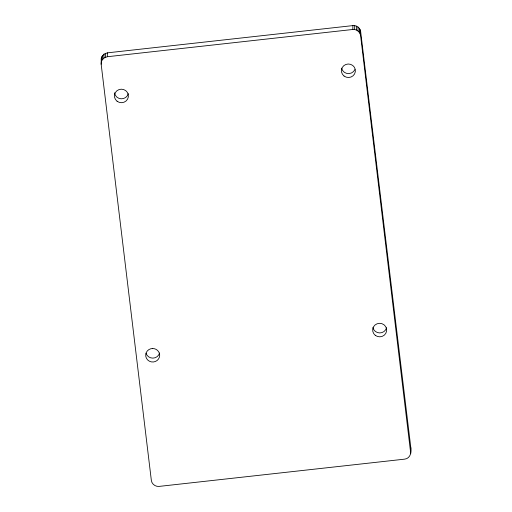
<?xml version="1.0" encoding="UTF-8"?>
<svg xmlns="http://www.w3.org/2000/svg" width="512" height="512" viewBox="0 0 512 512"><rect width="100%" height="100%" fill="white"/><g stroke="black" fill="none" stroke-linecap="round" stroke-linejoin="round"><path stroke-width="0.77" d="M410.835 447.789C411.763 452.422 410.131 458.662 404.621 459.149L159.11 486.4C155.475 486.829 151.795 484.147 151.354 480.467L101.165 64.211L101.766 56.87L104.013 54.138L107.379 52.851L352.89 25.6C356.525 25.171 360.205 27.853 360.646 31.533L410.835 447.789L410.31 451.245M101.766 56.87L101.267 58.566L101.619 63.501M410.733 453.434L360.57 35.418C360.128 31.731 356.448 29.05 352.813 29.478L107.302 56.73L103.936 58.016L101.69 60.755M101.165 64.211L101.267 58.566M102.624 59.245L102.701 55.36M103.936 58.016L104.013 54.138M105.53 57.158L105.606 53.28M107.302 56.73L107.379 52.851M352.813 29.478L352.89 25.6M354.637 29.51L354.714 25.632M356.397 29.997L356.467 26.112M357.965 30.899L358.035 27.021M359.232 32.166L359.309 28.288M360.122 33.709L360.198 29.824M360.57 35.418L360.646 31.533M386.56 327.757A7.008 6.758 1.1 0 1 372.883 327.539M354.899 69.555A6.995 6.752 1.1 0 1 341.626 68.218M159.546 353.037A6.995 6.752 1.1 0 1 146.035 353.222M128.301 93.632A6.995 6.752 1.1 0 1 114.547 92.832M152.582 348.512L150.771 348.768A6.995 6.752 1.1 0 0 145.818 356.531A6.995 6.752 1.1 0 0 153.408 361.978A6.995 6.752 1.1 0 0 159.68 355.168L159.418 353.427A6.995 6.752 1.1 0 0 152.582 348.512M344.058 76.038A6.995 6.752 1.1 0 0 355.322 71.738A6.995 6.752 1.1 0 0 345.824 64.474A6.995 6.752 1.1 0 0 344.058 76.038M375.322 335.366A7.008 6.758 1.1 0 0 386.598 331.066A7.008 6.758 1.1 0 0 377.088 323.782A7.008 6.758 1.1 0 0 375.322 335.366M117.075 101.229A6.995 6.752 1.1 0 0 128.339 96.934A6.995 6.752 1.1 0 0 118.842 89.664A6.995 6.752 1.1 0 0 117.075 101.229"/></g></svg>
